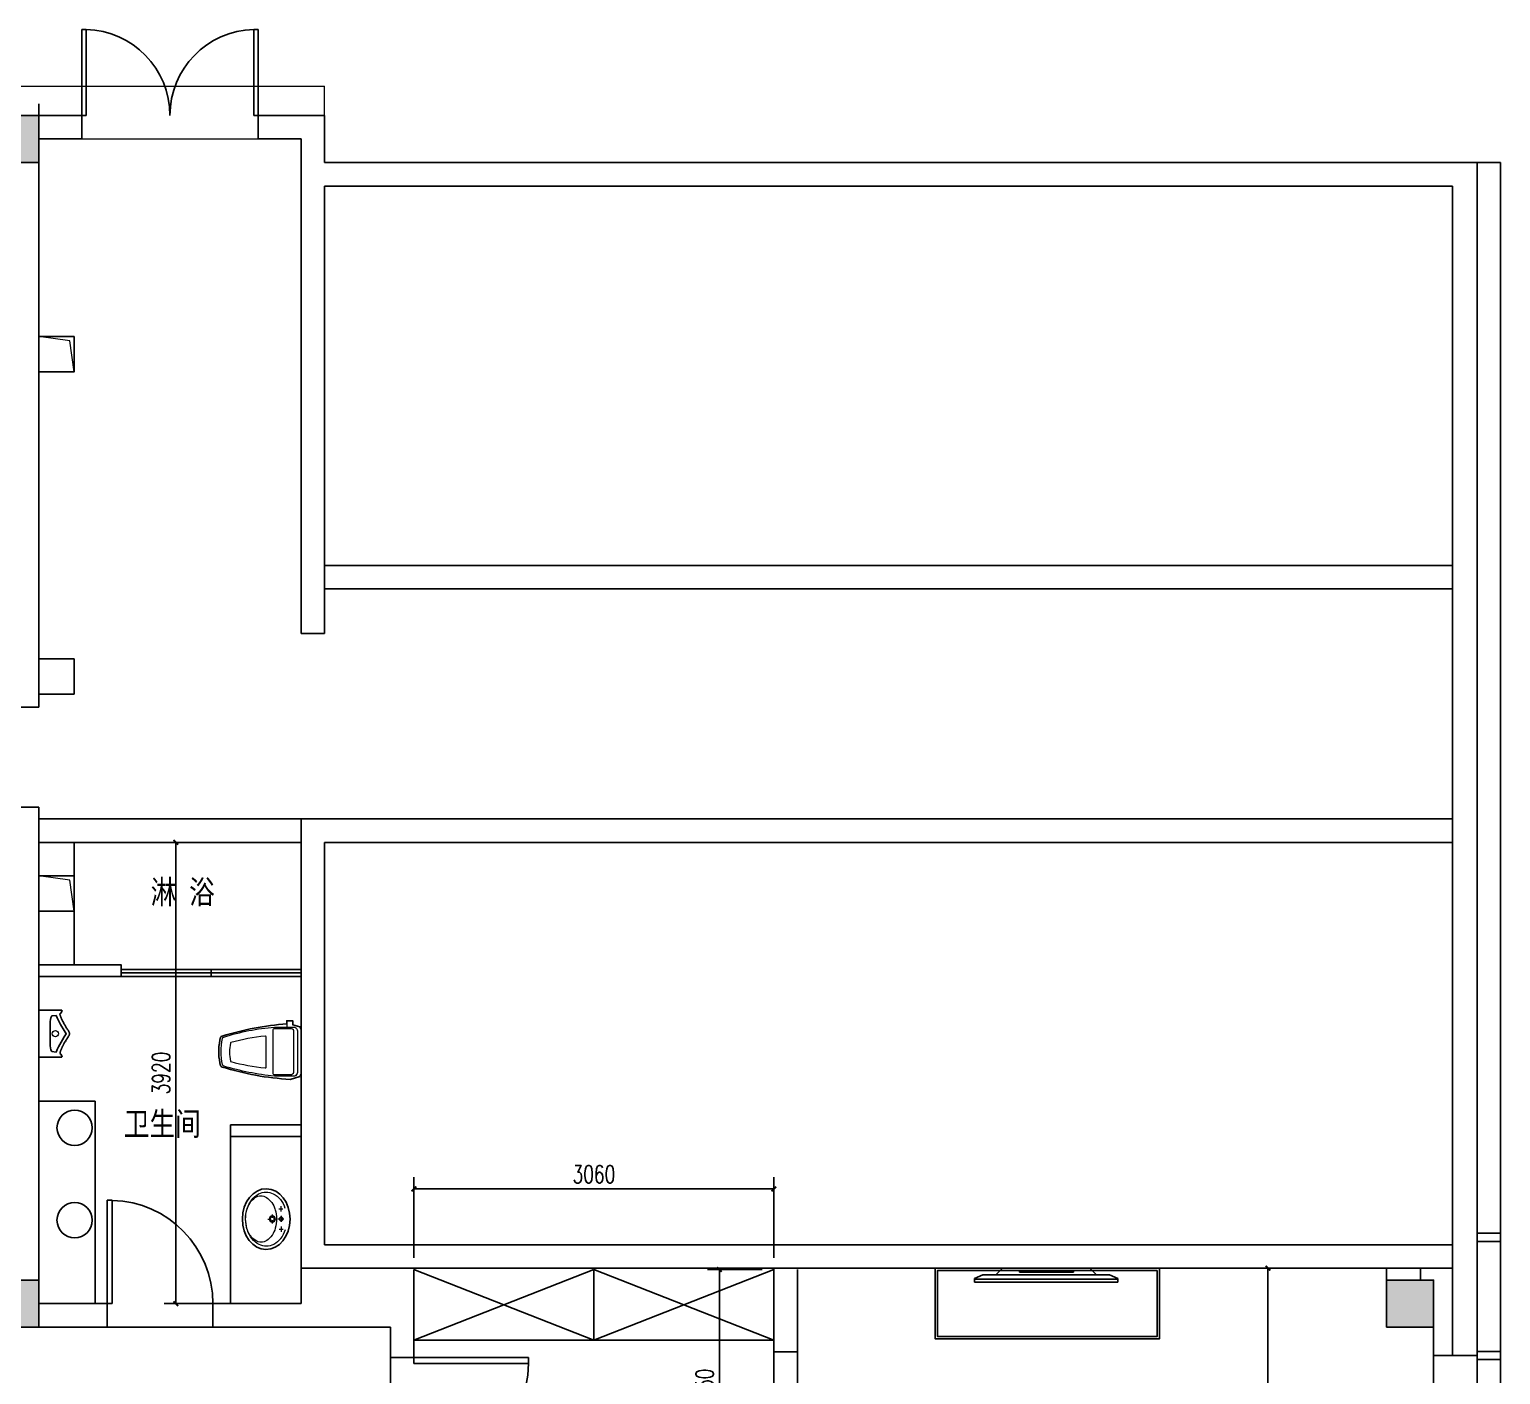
# Model space of a CAD drawing. Header units: millimetres. Extents: x 561810 to 956823, y -438984 to -391712.
# Drawn here: x 586620 to 599130, y -403147 to -391712 of the extents above; entities that cross this region are included whole.
import ezdxf

# ---------------------------------------------------------------- set-up
doc = ezdxf.new("R2010")
doc.units = ezdxf.units.MM
doc.header["$LTSCALE"] = 10
doc.header["$MEASUREMENT"] = 0
doc.layers.get('0').update_dxf_attribs({"linetype": 'CONTINUOUS'})
doc.layers.get('DEFPOINTS').update_dxf_attribs({"color": 1, "linetype": 'CONTINUOUS'})
for name, color, linetype in [('J-家私外线', 4, 'CONTINUOUS'), ('PUB_DIM', 3, 'CONTINUOUS'), ('PUB_HATCH', 144, 'CONTINUOUS'), ('WALL', 7, 'CONTINUOUS'), ('WINDOW', 4, 'CONTINUOUS'), ('填充', 8, 'CONTINUOUS'), ('墙', 7, 'CONTINUOUS')]:
    doc.layers.add(name, color=color, linetype=linetype)
doc.layers.add('家居内线', color=251, linetype='CONTINUOUS', lineweight=13)
doc.layers.add('细线', color=250, linetype='CONTINUOUS', lineweight=5)
doc.styles.add('12', font='', dxfattribs={"width": 0.8})
doc.styles.add('_TCH_DIM_T3', font='SIMPLEX', dxfattribs={"width": 0.705882, "bigfont": 'GBCBIG'})
doc.styles.get('12').set_extended_font_data('SimSun')
doc.dimstyles.new('_TCH_ARCH&&100', dxfattribs={"dimtxt": 297.5, "dimasz": 100, "dimexe": 250, "dimexo": 300, "dimgap": 126.25, "dimtad": 1, "dimdec": 0, "dimzin": 0, "dimdsep": 46, "dimtxsty": '_TCH_DIM_T3', "dimblk": 'ARCHTICK', "dimcen": 0.09, "dimclrt": 7, "dimazin": 0, "dimtfac": 1, "dimtdec": 0, "dimtix": 1, "dimtmove": 0, "dimatfit": 3, "dimldrblk": 'ARCHTICK', "dimfxl": 0, "dimtolj": 1, "dimtzin": 0, "dimarcsym": 0})

# ---------------------------------------------------------------- blocks, each defined once
blk = doc.blocks.new('$DORLIB2D$00000002')
for p, q in [((-0.5, 0), (-0.5, 0.4875)), ((-0.475, 0.4875), (-0.5, 0.4875)), ((-0.475, 0), (-0.475, 0.4875)), ((0.475, 0), (0.475, 0.4875)), ((0.475, 0.4875), (0.5, 0.4875)), ((0.5, 0), (0.5, 0.4875)), ((-0.5, 0), (-0.475, 0)), ((0.5, 0), (0.475, 0))]:
    blk.add_line(p, q)
for centre, start, end in [((-0.4875, 0), 0, 88.53072), ((0.4875, 0), 91.46928, 180)]:
    blk.add_arc(centre, 0.4875, start, end)
blk = doc.blocks.new('ct')
at = {"layer": '填充', "color": 142, "ltscale": 0.01}
blk.add_lwpolyline([(580760, 2408), (580750, 2427), (580750, 2618), (580750, 2810), (580760, 2828), (580821, 2847), (580821, 2881), (580871, 2881), (580871, 2854, -0.057211), (581420, 2750, -0.172572), (581434, 2740, -0.053902), (581450, 2637), (581450, 2618), (581450, 2600, -0.053902), (581434, 2497, -0.172572), (581420, 2487, -0.059878), (580843, 2382)], format="xyb", close=True, dxfattribs=at)
at = {"layer": '细线'}
blk.add_line((580871, 2854), (580871, 2827), dxfattribs=at)
blk.add_lwpolyline([(580803, 2827, 0.209294), (580779, 2795), (580779, 2441, 0.209294), (580803, 2409), (580976, 2409, 0.04506), (581406, 2494, 0.266533), (581418, 2508, 0.055623), (581430, 2618, 0.055623), (581418, 2729, 0.264903), (581406, 2742, 0.056066), (580976, 2827), (580803, 2827)], format="xyb", dxfattribs=at)
for points in [[(580980, 2812, -0.359288), (580991, 2803), (580991, 2433, -0.359288), (580980, 2425), (580830, 2425, -0.367505), (580810, 2452), (580810, 2785, -0.367505), (580830, 2812)], [(581350, 2690, -0.055659), (581359, 2614, -0.055659), (581350, 2538, -0.262781), (581346, 2533, -0.038851), (581054, 2479, -0.448495), (581047, 2485), (581047, 2743, -0.443207), (581054, 2749, -0.048402), (581346, 2695, -0.262781)]]:
    blk.add_lwpolyline(points, format="xyb", close=True, dxfattribs=at)
blk = doc.blocks.new('fgg')
at = {"layer": '填充', "color": 142, "ltscale": 0.01, "extrusion": (0, 0, -1)}
blk.add_ellipse((787574, -105945), major_axis=(2, -287), ratio=0.784654, dxfattribs=at)
at = {"layer": '家居内线', "color": 251}
for p, q in [((787455, -105847), (787416, -105847)), ((787434, -105913), (787433, -105972)), ((787434, -105872), (787434, -105822)), ((787517, -105903), (787517, -105934)), ((787464, -105944), (787406, -105944)), ((787453, -106041), (787414, -106041)), ((787433, -106016), (787432, -106066)), ((787506, -105945), (787478, -105944)), ((787517, -105956), (787517, -105985)), ((787558, -105945), (787528, -105945))]:
    blk.add_line(p, q, dxfattribs=at)
for centre, radius in [((787517, -105945), 28.5), ((787433, -105944), 17.6), ((787517, -105945), 19.7)]:
    blk.add_circle(centre, radius, dxfattribs=at)
for centre, radius, start, end in [((787645, -105924), 262, 141.3741, 161.4883), ((787602, -105889), 207, 117.3228, 141.3741), ((787575, -105837), 147, 89.4924, 117.3228), ((787659, -105882), 166, 121.4334, 145.8922), ((787624, -105824), 98.6, 89.4924, 121.4334), ((787575, -105837), 147, 61.662, 89.4924), ((787624, -105824), 98.6, 57.5514, 89.4924), ((787547, -105889), 207, 37.6107, 61.662), ((787588, -105882), 166, 33.0925, 57.5514), ((787503, -105922), 262, 17.4965, 37.6107), ((787805, -105946), 328, 164.1053, 179.4924), ((787716, -105920), 235, 145.8922, 164.1053), ((787530, -105919), 235, 14.8795, 33.0925), ((787435, -105944), 334, 359.4924, 17.4965), ((787440, -105943), 328, 359.4924, 14.8795), ((787645, -105968), 262, 197.4965, 217.6107), ((787805, -105946), 328, 179.4924, 194.8795), ((787715, -105970), 235, 194.8795, 213.0925), ((787503, -105967), 262, 321.3741, 341.4883), ((787530, -105968), 235, 325.8922, 344.1053), ((787435, -105944), 334, 341.4883, 359.4924), ((787440, -105943), 328, 344.1053, 359.4924), ((787601, -106002), 207, 217.6107, 241.662), ((787573, -106054), 147, 241.662, 269.4924), ((787658, -106007), 166, 213.0925, 237.5514), ((787622, -106064), 98.6, 237.5514, 269.4924), ((787573, -106054), 147, 269.4924, 297.3228), ((787622, -106064), 98.6, 269.4924, 301.4334), ((787546, -106001), 207, 297.3228, 321.3741), ((787586, -106007), 166, 301.4334, 325.8922)]:
    blk.add_arc(centre, radius, start, end, dxfattribs=at)
blk = doc.blocks.new('$DORLIB2D$00000001')
for p, q in [((0.45, 0.975), (0.5, 0.975)), ((0.45, 0), (0.45, 0.975)), ((0.5, 0), (0.5, 0.975)), ((0.5, 0), (0.45, 0))]:
    blk.add_line(p, q)
blk.add_arc((0.475, 0), 0.975, 91.4693, 180)
blk = doc.blocks.new('xbd')
at = {"layer": '填充', "color": 142, "ltscale": 0.01}
for p, q in [((592046, -100010), (591850, -100009)), ((591998, -100054), (591959, -100057)), ((591946, -100122), (591946, -100297)), ((591850, -100409), (592046, -100409)), ((591998, -100365), (591959, -100361))]:
    blk.add_line(p, q, dxfattribs=at)
for points in [[(591998, -100365), (592006, -100344), (592016, -100320), (592050, -100262), (592066, -100236), (592083, -100209), (592066, -100183), (592033, -100130), (592016, -100098), (592006, -100074), (591998, -100054)], [(592027, -100041), (592029, -100045), (592030, -100050), (592032, -100054), (592033, -100058), (592035, -100062), (592036, -100066), (592038, -100069), (592039, -100073), (592041, -100076), (592042, -100080), (592043, -100083), (592045, -100087), (592047, -100090), (592049, -100094), (592051, -100099), (592054, -100104), (592056, -100109), (592060, -100115), (592063, -100121), (592066, -100127), (592070, -100133), (592074, -100140), (592077, -100145), (592080, -100151), (592083, -100156), (592086, -100161), (592089, -100165), (592091, -100169), (592093, -100173), (592095, -100176), (592098, -100179), (592100, -100183), (592102, -100186), (592104, -100189), (592106, -100193), (592107, -100196), (592109, -100199), (592110, -100203), (592111, -100206), (592111, -100209), (592111, -100212), (592110, -100216), (592109, -100219), (592107, -100223), (592105, -100227), (592103, -100231), (592100, -100235), (592097, -100240), (592094, -100245), (592090, -100251), (592087, -100256), (592083, -100262), (592079, -100268), (592076, -100274), (592072, -100279), (592069, -100285), (592066, -100290), (592063, -100295), (592061, -100299), (592058, -100304), (592056, -100308), (592054, -100312), (592052, -100315), (592051, -100319), (592049, -100322), (592048, -100326), (592046, -100329), (592045, -100332), (592043, -100335), (592042, -100339), (592041, -100342), (592039, -100345), (592038, -100349), (592036, -100352), (592035, -100356), (592033, -100360), (592032, -100364), (592031, -100368), (592030, -100373), (592029, -100378)]]:
    blk.add_lwpolyline(points, dxfattribs=at)
for centre, radius, start, end in [((592075, -100114), 129, 153.9939, 183.459), ((592011, -100009), 36, 300.0151, 0), ((592075, -100304), 129, 176.541, 206.0061), ((592011, -100409), 36, 0, 59.9849)]:
    blk.add_arc(centre, radius, start, end, dxfattribs=at)
at = {"layer": '家居内线', "color": 251}
blk.add_circle((591991, -100209), 26.5, dxfattribs=at)
blk = doc.blocks.new('_ARCHTICK')
at = {"color": 0, "linetype": 'ByBlock', "const_width": 0.4}
blk.add_lwpolyline([(-0.5, -0.5), (0.5, 0.5)], dxfattribs=at)
blk = doc.blocks.new('*D920')
at = {"layer": 'DEFPOINTS', "color": 0}
for p in [(597226, -402243), (597152, -406553), (597275, -406553)]:
    blk.add_point(p, dxfattribs=at)
at = {"layer": 'PUB_DIM', "color": 0, "lineweight": -2}
for p, q in [((597126, -402243), (597052, -402243)), ((597175, -406553), (597052, -406553))]:
    blk.add_line(p, q, dxfattribs=at)
at = {"layer": 'PUB_DIM', "color": 8, "lineweight": -2}
blk.add_line((597152, -402243), (597152, -406553), dxfattribs=at)
at = {"layer": 'PUB_DIM', "color": 8, "lineweight": -2, "xscale": 40, "yscale": 40, "zscale": 40}
for p, rotation in [((597152, -402243), 90), ((597152, -406553), 270)]:
    blk.add_blockref('_ARCHTICK', p, dxfattribs=dict(at, rotation=rotation))
at = {"layer": 'PUB_DIM', "color": 142, "insert": (597027, -404398), "char_height": 150, "attachment_point": 5, "rotation": 90, "style": '_TCH_DIM_T3'}
blk.add_mtext('\\A1;4310', dxfattribs=at)
blk = doc.blocks.new('*D934')
at = {"layer": 'DEFPOINTS', "color": 0}
for p in [(592950, -402253), (592487, -404303), (592950, -404303)]:
    blk.add_point(p, dxfattribs=at)
at = {"layer": 'PUB_DIM', "color": 0, "lineweight": -2}
for p, q in [((592850, -402253), (592387, -402253)), ((592850, -404303), (592387, -404303))]:
    blk.add_line(p, q, dxfattribs=at)
at = {"layer": 'PUB_DIM', "color": 8, "lineweight": -2}
blk.add_line((592487, -402253), (592487, -404303), dxfattribs=at)
at = {"layer": 'PUB_DIM', "color": 8, "lineweight": -2, "xscale": 40, "yscale": 40, "zscale": 40}
for p, rotation in [((592487, -402253), 90), ((592487, -404303), 270)]:
    blk.add_blockref('_ARCHTICK', p, dxfattribs=dict(at, rotation=rotation))
at = {"layer": 'PUB_DIM', "color": 142, "insert": (592362, -403278), "char_height": 150, "attachment_point": 5, "rotation": 90, "style": '_TCH_DIM_T3'}
blk.add_mtext('\\A1;2050', dxfattribs=at)
blk = doc.blocks.new('*D935')
at = {"layer": 'DEFPOINTS', "color": 0}
for p in [(589890, -401569), (589890, -402253), (592950, -402253)]:
    blk.add_point(p, dxfattribs=at)
at = {"layer": 'PUB_DIM', "color": 0, "lineweight": -2}
for p, q in [((589890, -402153), (589890, -401469)), ((592950, -402153), (592950, -401469))]:
    blk.add_line(p, q, dxfattribs=at)
at = {"layer": 'PUB_DIM', "color": 8, "lineweight": -2}
blk.add_line((592950, -401569), (589890, -401569), dxfattribs=at)
at = {"layer": 'PUB_DIM', "color": 8, "lineweight": -2, "xscale": 40, "yscale": 40, "zscale": 40, "rotation": 180}
blk.add_blockref('_ARCHTICK', (589890, -401569), dxfattribs=at)
at = {"layer": 'PUB_DIM', "color": 8, "lineweight": -2, "xscale": 40, "yscale": 40, "zscale": 40}
blk.add_blockref('_ARCHTICK', (592950, -401569), dxfattribs=at)
at = {"layer": 'PUB_DIM', "color": 142, "insert": (591420, -401444), "char_height": 150, "attachment_point": 5, "style": '_TCH_DIM_T3'}
blk.add_mtext('\\A1;3060', dxfattribs=at)
blk = doc.blocks.new('*D940')
at = {"layer": 'DEFPOINTS', "color": 0}
for p in [(588465, -398623), (587865, -402543), (588465, -402543)]:
    blk.add_point(p, dxfattribs=at)
at = {"layer": 'PUB_DIM', "color": 0, "lineweight": -2}
for p, q in [((588365, -398623), (587765, -398623)), ((588365, -402543), (587765, -402543))]:
    blk.add_line(p, q, dxfattribs=at)
at = {"layer": 'PUB_DIM', "color": 8, "lineweight": -2}
blk.add_line((587865, -398623), (587865, -402543), dxfattribs=at)
at = {"layer": 'PUB_DIM', "color": 8, "lineweight": -2, "xscale": 40, "yscale": 40, "zscale": 40}
for p, rotation in [((587865, -398623), 90), ((587865, -402543), 270)]:
    blk.add_blockref('_ARCHTICK', p, dxfattribs=dict(at, rotation=rotation))
at = {"layer": 'PUB_DIM', "color": 142, "insert": (587740, -400583), "char_height": 150, "attachment_point": 5, "rotation": 90, "style": '_TCH_DIM_T3'}
blk.add_mtext('\\A1;3920', dxfattribs=at)

msp = doc.modelspace()

# ---------------------------------------------------------------- hatches: boundary and pattern name
at = {"layer": 'PUB_HATCH'}
h = msp.add_hatch(color=256, dxfattribs=at)
h.paths.add_polyline_path([(574309.9, -392842.8), (574309.9, -392442.8), (574709.9, -392442.8), (574709.9, -392842.8)])
h.paths.add_polyline_path([(586299.9, -392842.8), (586299.9, -392442.8), (586699.9, -392442.8), (586699.9, -392842.8)])
h.paths.add_polyline_path([(586299.9, -402742.8), (586299.9, -402342.8), (586699.9, -402342.8), (586699.9, -402742.8)])
h.paths.add_polyline_path([(574309.9, -402742.8), (574309.9, -402342.8), (574709.9, -402342.8), (574709.9, -402742.8)])
h = msp.add_hatch(color=256, dxfattribs=at)
h.paths.add_polyline_path([(574309.9, -414402.8), (574309.9, -414002.8), (574709.9, -414002.8), (574709.9, -414402.8)])
h.paths.add_polyline_path([(562449.9, -414402.8), (562449.9, -414002.8), (562849.9, -414002.8), (562849.9, -414402.8)])
h.paths.add_polyline_path([(562449.9, -409202.8), (562449.9, -408802.8), (562849.9, -408802.8), (562849.9, -409202.8)])
h.paths.add_polyline_path([(562449.9, -402742.8), (562449.9, -402342.8), (562849.9, -402342.8), (562849.9, -402742.8)])
h.paths.add_polyline_path([(598159.9, -402742.8), (598159.9, -402342.8), (598559.9, -402342.8), (598559.9, -402742.8)])
h.paths.add_polyline_path([(598159.9, -409202.8), (598159.9, -408802.8), (598559.9, -408802.8), (598559.9, -409202.8)])
h.paths.add_polyline_path([(598159.9, -414402.8), (598159.9, -414002.8), (598559.9, -414002.8), (598559.9, -414402.8)])
h.paths.add_polyline_path([(586299.9, -414402.8), (586299.9, -414002.8), (586699.9, -414002.8), (586699.9, -414402.8)])

# ---------------------------------------------------------------- linework, layer by layer
at = {"color": 1}
for p, q in [((598929.9, -401944.8), (599129.9, -401944.8)), ((598929.9, -402014.8), (599129.9, -402014.8)), ((598929.9, -402949.8), (599129.9, -402949.8)), ((598929.9, -403019.8), (599129.9, -403019.8))]:
    msp.add_line(p, q, dxfattribs=at)
msp.add_lwpolyline([(598929.9, -402949.8), (598929.9, -403019.8)], dxfattribs=at)
msp.add_point((591419.9, -402852.8), dxfattribs=at)
at = {"layer": 'J-家私外线'}
msp.add_lwpolyline([(596230.6, -402242.8), (594320.6, -402242.8), (594320.6, -402842.8), (596230.6, -402842.8)], close=True, dxfattribs=at)
at = {"layer": 'WALL'}
for p, q in [((586699.9, -392342.8), (586699.9, -397472.8)), ((586699.9, -392442.8), (587064.9, -392442.8)), ((587064.9, -392442.8), (587064.9, -392642.8)), ((588564.9, -392442.8), (589129.9, -392442.8)), ((588564.9, -392442.8), (588564.9, -392642.8)), ((589129.9, -392842.8), (589129.9, -392442.8)), ((586699.9, -392642.8), (587064.9, -392642.8)), ((588564.9, -392642.8), (588929.9, -392642.8)), ((588929.9, -396847.8), (588929.9, -392642.8)), ((589129.9, -392842.8), (599129.9, -392842.8)), ((589129.9, -393042.8), (598719.9, -393042.8)), ((589129.9, -396847.8), (589129.9, -393042.8)), ((598719.9, -402242.8), (598719.9, -393042.8)), ((598719.9, -396267.8), (589129.9, -396267.8)), ((598719.9, -396467.8), (589129.9, -396467.8)), ((589129.9, -396847.8), (588929.9, -396847.8)), ((586699.9, -397472.8), (586499.9, -397472.8)), ((586699.9, -398322.8), (586499.9, -398322.8)), ((586699.9, -398322.8), (586699.9, -402342.8)), ((588929.9, -398422.8), (586699.9, -398422.8)), ((588929.9, -402242.8), (588929.9, -398422.8)), ((598719.9, -398422.8), (588929.9, -398422.8)), ((598719.9, -398422.8), (588929.9, -398422.8)), ((588929.9, -398622.8), (586699.9, -398622.8)), ((589129.9, -402042.8), (589129.9, -398622.8)), ((598719.9, -398622.8), (589129.9, -398622.8)), ((587179.9, -400822.8), (586699.9, -400822.8)), ((587179.9, -402542.8), (587179.9, -400822.8)), ((588329.9, -401022.8), (588929.9, -401022.8)), ((588929.9, -401022.8), (588329.9, -401022.8)), ((588329.9, -401022.8), (588329.9, -401122.8)), ((588329.9, -401122.8), (588929.9, -401122.8)), ((598719.9, -402042.8), (589129.9, -402042.8)), ((598719.9, -402242.8), (588929.9, -402242.8)), ((588929.9, -402242.8), (588929.9, -402542.8)), ((589889.9, -403002.8), (589889.9, -402252.8)), ((592949.9, -402242.8), (592949.9, -402952.8)), ((593149.9, -402252.8), (593149.9, -402952.8)), ((598159.9, -402342.8), (598159.9, -402242.8)), ((598719.9, -402242.8), (598719.9, -402984.8)), ((587279.9, -402542.8), (586699.9, -402542.8)), ((587279.9, -402542.8), (587279.9, -402742.8)), ((588929.9, -402542.8), (588179.9, -402542.8)), ((588179.9, -402542.8), (588179.9, -402742.8)), ((587279.9, -402742.8), (585649.9, -402742.8)), ((589689.9, -402742.8), (588179.9, -402742.8)), ((589689.9, -403002.8), (589689.9, -402742.8)), ((598559.9, -407152.8), (598559.9, -402742.8)), ((589689.9, -403002.8), (589889.9, -403002.8)), ((592949.9, -402952.8), (593149.9, -402952.8))]:
    msp.add_line(p, q, dxfattribs=at)
at = {"layer": 'WALL', "color": 0, "linetype": 'Continuous'}
msp.add_line((598449.9, -402342.8), (598449.9, -402242.8), dxfattribs=at)
at = {"layer": 'WALL'}
for points in [[(586299.9, -392842.8), (586299.9, -392442.8), (586699.9, -392442.8), (586699.9, -392842.8), (586299.9, -392842.8)], [(586999.9, -394322.8), (586699.9, -394322.8), (586699.9, -394622.8), (586999.9, -394622.8), (586999.9, -394322.8)], [(586999.9, -397362.8), (586699.9, -397362.8), (586699.9, -397062.8), (586999.9, -397062.8), (586999.9, -397362.8)], [(586999.9, -398907.8), (586699.9, -398907.8), (586699.9, -399207.8), (586999.9, -399207.8), (586999.9, -398907.8)], [(586699.9, -399762.8), (587399.9, -399762.8), (587399.9, -399662.8), (586699.9, -399662.8)], [(586299.9, -402742.8), (586299.9, -402342.8), (586699.9, -402342.8), (586699.9, -402742.8), (586299.9, -402742.8)], [(598159.9, -402742.8), (598159.9, -402342.8), (598559.9, -402342.8), (598559.9, -402742.8), (598159.9, -402742.8)], [(598929.9, -402984.8), (598559.9, -402984.8)]]:
    msp.add_lwpolyline(points, dxfattribs=at)
msp.add_point((589889.9, -402852.8), dxfattribs=at)
at = {"layer": 'WINDOW'}
for p, q in [((598929.9, -392842.8), (598929.9, -414802.8)), ((599129.9, -392842.8), (599129.9, -415002.8)), ((588929.9, -399702.8), (587399.9, -399702.8)), ((588929.9, -399732.8), (587399.9, -399732.8)), ((588929.9, -399762.8), (587399.9, -399762.8)), ((588164.9, -399702.8), (588164.9, -399762.8))]:
    msp.add_line(p, q, dxfattribs=at)
for centre in [(587004.3, -401048.8), (587004.3, -401834.3)]:
    msp.add_circle(centre, 150, dxfattribs=at)
at = {"layer": '填充', "color": 142, "ltscale": 0.01}
for p, q in [((586999.9, -398622.8), (586999.9, -399662.8)), ((589889.9, -402852.8), (589889.9, -402252.8)), ((591419.9, -402852.8), (591419.9, -402252.8)), ((594656.5, -402331.3), (594727.5, -402299.4)), ((594727.5, -402299.4), (595805.1, -402299.4)), ((594838.8, -402299.4), (594894.3, -402242.8)), ((594894.3, -402242.8), (595638.3, -402242.8)), ((595693.8, -402299.4), (595638.3, -402242.8)), ((595805.1, -402299.4), (595876.1, -402331.3)), ((594656.5, -402362), (594656.5, -402331.3)), ((595876.1, -402362), (594656.5, -402362)), ((595876.1, -402331.3), (595876.1, -402362)), ((589889.9, -402852.8), (592949.9, -402852.8))]:
    msp.add_line(p, q, dxfattribs=at)
msp.add_lwpolyline([(588329.9, -401122.8), (588329.9, -401122.8), (588329.9, -402542.8)], dxfattribs=at)
msp.add_lwpolyline([(596230.6, -402242.8), (594320.6, -402242.8), (594320.6, -402842.8), (596230.6, -402842.8)], close=True, dxfattribs=at)
at = {"layer": '墙', "color": 250}
for p, q in [((591419.9, -402852.8), (589889.9, -402252.8)), ((589889.9, -402852.8), (591419.9, -402252.8)), ((592949.9, -402252.8), (591419.9, -402852.8)), ((591419.9, -402252.8), (592949.9, -402852.8)), ((595498.9, -402266), (595038.2, -402266)), ((595038.2, -402266), (595038.2, -402275.7)), ((595038.2, -402275.7), (595498.9, -402275.7)), ((595498.9, -402275.7), (595498.9, -402266)), ((595876.1, -402334.2), (594656.5, -402334.2)), ((587279.9, -402742.8), (588179.9, -402742.8)), ((589689.9, -403002.8), (589689.9, -404002.8)), ((589889.9, -403052.8), (589889.9, -403002.8)), ((592949.9, -404152.8), (592949.9, -402952.8)), ((593149.9, -402952.8), (593149.9, -404152.8))]:
    msp.add_line(p, q, dxfattribs=at)
at = {"layer": '墙', "color": 250, "elevation": 0}
msp.add_lwpolyline([(596210.6, -402262.8), (594340.6, -402262.8), (594340.6, -402822.8), (596210.6, -402822.8)], close=True, dxfattribs=at)
at = {"layer": '细线', "color": 250, "lineweight": 5}
for p, q in [((571889.9, -392192.8), (589129.9, -392192.8)), ((589129.9, -392442.8), (589129.9, -392192.8)), ((587064.9, -392642.8), (588564.9, -392642.8)), ((586964.5, -394359.8), (586699.9, -394322.8)), ((586999.9, -394622.8), (586964.5, -394359.8)), ((586964.5, -398944.8), (586699.9, -398907.8)), ((586999.9, -399207.8), (586964.5, -398944.8))]:
    msp.add_line(p, q, dxfattribs=at)

# ---------------------------------------------------------------- block references
msp.add_blockref('xbd', (-5149.8, -300039.8))
at = {"xscale": -1}
msp.add_blockref('ct', (1169679.6, -403019.4), dxfattribs=at)
at = {"xscale": -0.8999999999068677, "yscale": 0.8999999999650754, "zscale": 0.9}
msp.add_blockref('fgg', (1297449.9, -306474.5), dxfattribs=at)
at = {"layer": 'WINDOW'}
for name, p, xscale, yscale, zscale, rotation in [('$DORLIB2D$00000002', (587814.9, -392442.8), -1500, 1500, -1500, 359.9999999999978), ('$DORLIB2D$00000001', (589889.9, -403502.8), 1000, -1000, 1000, 90), ('$DORLIB2D$00000001', (589889.9, -403502.8), 1000, -1000, 1000, 90)]:
    msp.add_blockref(name, p, dxfattribs=dict(at, xscale=xscale, yscale=yscale, zscale=zscale, rotation=rotation))
at = {"layer": 'WINDOW', "xscale": -900, "yscale": 900, "zscale": 900}
msp.add_blockref('$DORLIB2D$00000001', (587729.9, -402542.8), dxfattribs=at)

# ---------------------------------------------------------------- texts
at = {"layer": '填充', "color": 142, "ltscale": 0.01, "style": '12', "width": 0.8}
for s, p in [('淋 浴', (587650.4, -399144)), ('卫生间', (587422.5, -401114.5))]:
    msp.add_text(s, height=200, dxfattribs=at).set_placement(p)

# ---------------------------------------------------------------- dimensions: what is measured, and where the dimension line sits
at = {"layer": 'PUB_DIM', "color": 8}
for base, p1, p2, picture, middle in [((587865.4, -402542.8), (588465.4, -398622.8), (588465.4, -402542.8), '*D940', (587740.4, -400582.8)), ((592487.4, -404302.8), (592949.9, -402252.8), (592949.9, -404302.8), '*D934', (592362.4, -403277.8)), ((597152.4, -406552.8), (597226.4, -402242.8), (597274.5, -406552.8), '*D920', (597027.4, -404397.8))]:
    dim = msp.add_linear_dim(base=base, p1=p1, p2=p2, angle=90, dimstyle='_TCH_ARCH&&100', override={"dimtxt": 150, "dimasz": 40, "dimexe": 100, "dimexo": 100, "dimgap": 50, "dimclrd": 8, "dimclrt": 142}, dxfattribs=at)
    dim.commit()
    dim.dimension.update_dxf_attribs({"geometry": picture, "text_midpoint": middle})
dim = msp.add_linear_dim(base=(589889.9, -401568.9), p1=(592949.9, -402252.8), p2=(589889.9, -402252.8), dimstyle='_TCH_ARCH&&100', override={"dimtxt": 150, "dimasz": 40, "dimexe": 100, "dimexo": 100, "dimgap": 50, "dimclrd": 8, "dimclrt": 142}, dxfattribs=at)
dim.commit()
dim.dimension.update_dxf_attribs({"geometry": '*D935', "text_midpoint": (591419.9, -401443.9)})

doc.saveas('drawing.dxf')
